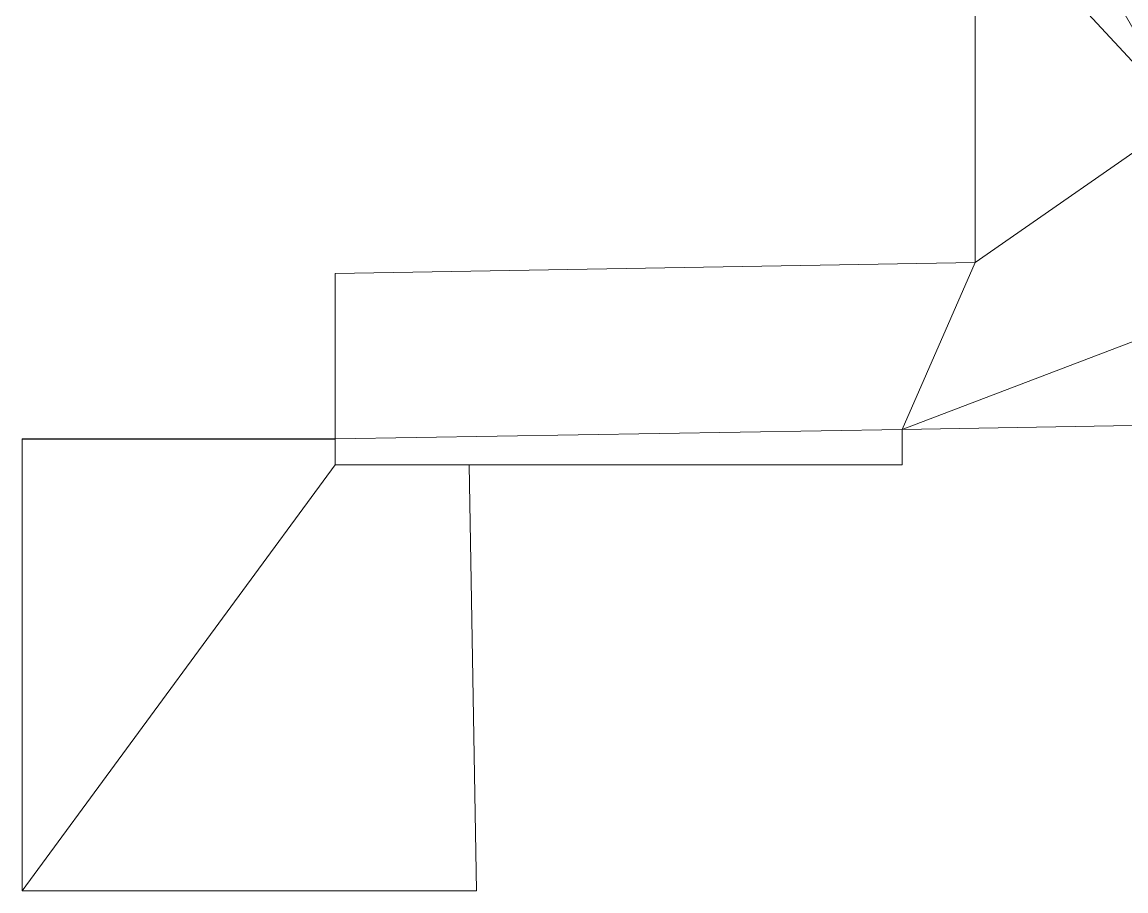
# Model space of a CAD drawing. Header units: inches. Extents: x -103556 to 1920310, y -1393088 to 690320.
# Drawn here: x -57609 to 604011, y -1393088 to -872236 of the extents above; entities that cross this region are included whole.
import ezdxf

# ---------------------------------------------------------------- set-up
doc = ezdxf.new("R2010")
doc.units = ezdxf.units.IN
doc.header["$MEASUREMENT"] = 0
doc.layers.add('A-CLNG-SUSP', color=5, linetype='Continuous', lineweight=13)
doc.layers.add('A-WALL', color=2, linetype='Continuous', lineweight=13)

msp = doc.modelspace()

# ---------------------------------------------------------------- meshes
at = {"layer": 'A-CLNG-SUSP'}
mesh = msp.add_polyface(dxfattribs=at)
corners = [(422916, -684000, 64850), (422916, -822912, 64850), (493612, -822912, 64850), (493612, -794064, 64850), (513588, -794064, 64850), (513588, -1016360, 64850), (129983, -1023056, 64850), (129983, -1122168, 64850), (129983, -1137566, 64850), (469827, -1137566, 64850), (469827, -1116550, 64850), (1920310, -1091232, 64850), (1886767, 173467, 64850), (1626695, 173467, 64850), (1626695, 42707, 64850), (1767286, 46436, 64850), (1792691, -911443, 64850), (1637747, -911443, 64850), (1637747, -978259, 64850), (793892, -992989, 64850), (793892, -929205, 64850), (638852, -929205, 64850), (624249, 314010, 64850), (637952, 400524, 64850), (547043, 414922, 64850), (538121, 330039, 64850), (507210, 330039, 64850), (507210, -700617, 64850), (486370, -700617, 64850), (486370, -624825, 64850), (181712, -624825, 64850), (181712, -684000, 64850)]
mesh.append_faces([[corners[k] for k in face] for face in [(0, 29, 30, 31)]], dxfattribs={"vtx0": -1})
mesh.append_faces([[corners[k] for k in face] for face in [(3, 28, 0)]], dxfattribs={"vtx0": -1, "vtx1": -1, "vtx2": -1})
mesh.append_faces([[corners[k] for k in face] for face in [(5, 10, 19, 21)]], dxfattribs={"vtx0": -1, "vtx1": -1, "vtx2": -1, "vtx3": -1})
mesh.append_faces([[corners[k] for k in face] for face in [(0, 28, 29), (12, 15, 16, 11), (11, 18, 19, 10)]], dxfattribs={"vtx0": -1, "vtx2": -1})
mesh.append_faces([[corners[k] for k in face] for face in [(22, 25, 26, 27), (10, 5, 6, 7)]], dxfattribs={"vtx0": -1, "vtx3": -1})
mesh.append_faces([[corners[k] for k in face] for face in [(20, 21, 19)]], dxfattribs={"vtx1": -1})
mesh.append_faces([[corners[k] for k in face] for face in [(4, 5, 21)]], dxfattribs={"vtx1": -1, "vtx2": -1})
mesh.append_faces([[corners[k] for k in face] for face in [(21, 22, 27, 4)]], dxfattribs={"vtx1": -1, "vtx2": -1, "vtx3": -1})
mesh.append_faces([[corners[k] for k in face] for face in [(27, 28, 3, 4)]], dxfattribs={"vtx1": -1, "vtx3": -1})
mesh.append_faces([[corners[k] for k in face] for face in [(23, 24, 25, 22), (13, 14, 15, 12), (1, 2, 3, 0)]], dxfattribs={"vtx2": -1})
mesh.append_faces([[corners[k] for k in face] for face in [(16, 17, 18, 11)]], dxfattribs={"vtx2": -1, "vtx3": -1})
mesh.append_faces([[corners[k] for k in face] for face in [(7, 8, 9, 10)]], dxfattribs={"vtx3": -1})
mesh = msp.add_polyface(dxfattribs=at)
corners = [(422916, -684000, 64848), (181712, -684000, 64848), (181712, -624825, 64848), (486370, -624825, 64848), (486370, -700617, 64848), (507210, -700617, 64848), (507210, 330039, 64848), (538121, 330039, 64848), (547043, 414922, 64848), (637952, 400524, 64848), (624249, 314010, 64848), (638852, -929205, 64848), (793892, -929205, 64848), (793892, -992989, 64848), (1637747, -978259, 64848), (1637747, -911443, 64848), (1792691, -911443, 64848), (1767286, 46436, 64848), (1626695, 42707, 64848), (1626695, 173467, 64848), (1886767, 173467, 64848), (1920310, -1091232, 64848), (469827, -1116550, 64848), (469827, -1137566, 64848), (129983, -1137566, 64848), (129983, -1122168, 64848), (129983, -1023056, 64848), (513588, -1016360, 64848), (513588, -794064, 64848), (493612, -794064, 64848), (493612, -822912, 64848), (422916, -822912, 64848)]
mesh.append_faces([[corners[k] for k in face] for face in [(16, 21, 14, 15)]], dxfattribs={"vtx0": -1, "vtx1": -1})
mesh.append_faces([[corners[k] for k in face] for face in [(29, 0, 4), (11, 28, 5)]], dxfattribs={"vtx0": -1, "vtx1": -1, "vtx2": -1})
mesh.append_faces([[corners[k] for k in face] for face in [(13, 22, 27, 11)]], dxfattribs={"vtx0": -1, "vtx1": -1, "vtx2": -1, "vtx3": -1})
mesh.append_faces([[corners[k] for k in face] for face in [(29, 4, 5, 28), (0, 3, 4)]], dxfattribs={"vtx0": -1, "vtx2": -1})
mesh.append_faces([[corners[k] for k in face] for face in [(22, 25, 26, 27)]], dxfattribs={"vtx0": -1, "vtx3": -1})
mesh.append_faces([[corners[k] for k in face] for face in [(2, 3, 0, 1)]], dxfattribs={"vtx1": -1})
mesh.append_faces([[corners[k] for k in face] for face in [(27, 28, 11), (6, 7, 10)]], dxfattribs={"vtx1": -1, "vtx2": -1})
mesh.append_faces([[corners[k] for k in face] for face in [(13, 14, 21, 22), (10, 11, 5, 6), (20, 21, 16, 17)]], dxfattribs={"vtx1": -1, "vtx3": -1})
mesh.append_faces([[corners[k] for k in face] for face in [(23, 24, 25, 22), (11, 12, 13)]], dxfattribs={"vtx2": -1})
mesh.append_faces([[corners[k] for k in face] for face in [(29, 30, 31, 0), (17, 18, 19, 20), (7, 8, 9, 10)]], dxfattribs={"vtx3": -1})
mesh = msp.add_polyface(dxfattribs=at)
corners = [(513588, -1016360, 64850), (513588, -794064, 64850), (513588, -794064, 64848), (513588, -1016360, 64848)]
mesh.append_faces([[corners[k] for k in face] for face in [(0, 1, 2, 3)]])
mesh = msp.add_polyface(dxfattribs=at)
corners = [(129983, -1023056, 64850), (513588, -1016360, 64850), (513588, -1016360, 64848), (129983, -1023056, 64848)]
mesh.append_faces([[corners[k] for k in face] for face in [(0, 1, 2, 3)]])
mesh = msp.add_polyface(dxfattribs=at)
corners = [(129983, -1122168, 64850), (129983, -1023056, 64850), (129983, -1023056, 64848), (129983, -1122168, 64848)]
mesh.append_faces([[corners[k] for k in face] for face in [(0, 1, 2, 3)]])
mesh = msp.add_polyface(dxfattribs=at)
corners = [(1920310, -1091232, 64850), (469827, -1116550, 64850), (469827, -1116550, 64848), (1920310, -1091232, 64848)]
mesh.append_faces([[corners[k] for k in face] for face in [(0, 1, 2, 3)]])
mesh = msp.add_polyface(dxfattribs=at)
corners = [(469827, -1116550, 64850), (469827, -1137566, 64850), (469827, -1137566, 64848), (469827, -1116550, 64848)]
mesh.append_faces([[corners[k] for k in face] for face in [(0, 1, 2, 3)]])
mesh = msp.add_polyface(dxfattribs=at)
corners = [(129983, -1122168, 132866), (-57609, -1122168, 132866), (-57609, -1393088, 132866), (214799, -1393088, 132866), (210339, -1137566, 132866), (129983, -1137566, 132866)]
mesh.append_faces([[corners[k] for k in face] for face in [(1, 2, 5, 0)]], dxfattribs={"vtx1": -1})
mesh.append_faces([[corners[k] for k in face] for face in [(3, 4, 5, 2)]], dxfattribs={"vtx2": -1})
mesh = msp.add_polyface(dxfattribs=at)
corners = [(129983, -1122168, 132864), (129983, -1137566, 132864), (210339, -1137566, 132864), (214799, -1393088, 132864), (-57609, -1393088, 132864), (-57609, -1122168, 132864)]
mesh.append_faces([[corners[k] for k in face] for face in [(1, 4, 5, 0)]], dxfattribs={"vtx0": -1})
mesh.append_faces([[corners[k] for k in face] for face in [(3, 4, 1, 2)]], dxfattribs={"vtx1": -1})
mesh = msp.add_polyface(dxfattribs=at)
corners = [(-57609, -1122168, 132866), (129983, -1122168, 132866), (129983, -1122168, 132864), (-57609, -1122168, 132864)]
mesh.append_faces([[corners[k] for k in face] for face in [(0, 1, 2, 3)]])
mesh = msp.add_polyface(dxfattribs=at)
corners = [(-57609, -1393088, 132866), (-57609, -1122168, 132866), (-57609, -1122168, 132864), (-57609, -1393088, 132864)]
mesh.append_faces([[corners[k] for k in face] for face in [(0, 1, 2, 3)]])
mesh = msp.add_polyface(dxfattribs=at)
corners = [(129983, -1137566, 64850), (129983, -1122168, 64850), (129983, -1122168, 64848), (129983, -1137566, 64848)]
mesh.append_faces([[corners[k] for k in face] for face in [(0, 1, 2, 3)]])
mesh = msp.add_polyface(dxfattribs=at)
corners = [(129983, -1122168, 132866), (129983, -1137566, 132866), (129983, -1137566, 132864), (129983, -1122168, 132864)]
mesh.append_faces([[corners[k] for k in face] for face in [(0, 1, 2, 3)]])
mesh = msp.add_polyface(dxfattribs=at)
corners = [(469827, -1137566, 64850), (129983, -1137566, 64850), (129983, -1137566, 64848), (469827, -1137566, 64848)]
mesh.append_faces([[corners[k] for k in face] for face in [(0, 1, 2, 3)]])
mesh = msp.add_polyface(dxfattribs=at)
corners = [(129983, -1137566, 132866), (210339, -1137566, 132866), (210339, -1137566, 132864), (129983, -1137566, 132864)]
mesh.append_faces([[corners[k] for k in face] for face in [(0, 1, 2, 3)]])
mesh = msp.add_polyface(dxfattribs=at)
corners = [(210339, -1137566, 132866), (214799, -1393088, 132866), (214799, -1393088, 132864), (210339, -1137566, 132864)]
mesh.append_faces([[corners[k] for k in face] for face in [(0, 1, 2, 3)]])
mesh = msp.add_polyface(dxfattribs=at)
corners = [(214799, -1393088, 132866), (-57609, -1393088, 132866), (-57609, -1393088, 132864), (214799, -1393088, 132864)]
mesh.append_faces([[corners[k] for k in face] for face in [(0, 1, 2, 3)]])
at = {"layer": 'A-WALL'}
mesh = msp.add_polyface(dxfattribs=at)
corners = [(513580, -794072, -60960), (513580, -1016352, -60960), (513580, -1016360, -60960), (513580, -1016360, 64752), (513580, -1016352, 64752), (513580, -794072, 64752)]
mesh.append_faces([[corners[k] for k in face] for face in [(3, 4, 1, 2)]], dxfattribs={"vtx1": -1})
mesh.append_faces([[corners[k] for k in face] for face in [(4, 5, 0, 1)]], dxfattribs={"vtx3": -1})
mesh = msp.add_polyface(dxfattribs=at)
corners = [(513580, -1016360, -60960), (513580, -1016352, -60960), (513580, -794072, -60960), (513588, -794072, -60960), (513588, -1016360, -60960)]
mesh.append_faces([[corners[k] for k in face] for face in [(0, 1, 4), (3, 4, 1, 2)]], dxfattribs={"vtx1": -1})
mesh = msp.add_polyface(dxfattribs=at)
corners = [(513580, -794072, 64752), (513580, -1016352, 64752), (513580, -1016360, 64752), (513588, -1016360, 64752), (513588, -794072, 64752)]
mesh.append_faces([[corners[k] for k in face] for face in [(1, 2, 3), (4, 0, 1, 3)]], dxfattribs={"vtx2": -1})
mesh = msp.add_polyface(dxfattribs=at)
corners = [(513588, -794072, -60960), (513588, -794072, 64752), (513588, -1016360, 64752), (513588, -1016360, -60960)]
mesh.append_faces([[corners[k] for k in face] for face in [(2, 3, 0, 1)]])
mesh = msp.add_polyface(dxfattribs=at)
corners = [(513580, -1016352, -60960), (129975, -1023048, -60960), (129975, -1023048, 64752), (513580, -1016352, 64752)]
mesh.append_faces([[corners[k] for k in face] for face in [(2, 3, 0, 1)]])
mesh = msp.add_polyface(dxfattribs=at)
corners = [(129975, -1023048, -60960), (513580, -1016352, -60960), (513580, -1016360, -60960), (129983, -1023056, -60960), (129975, -1023056, -60960)]
mesh.append_faces([[corners[k] for k in face] for face in [(0, 1, 3, 4), (2, 3, 1)]], dxfattribs={"vtx1": -1})
mesh = msp.add_polyface(dxfattribs=at)
corners = [(513580, -1016352, 64752), (129975, -1023048, 64752), (129975, -1023056, 64752), (129983, -1023056, 64752), (513580, -1016360, 64752)]
mesh.append_faces([[corners[k] for k in face] for face in [(3, 1, 2)]], dxfattribs={"vtx0": -1})
mesh.append_faces([[corners[k] for k in face] for face in [(0, 1, 3, 4)]], dxfattribs={"vtx1": -1})
mesh = msp.add_polyface(dxfattribs=at)
corners = [(513580, -1016360, -60960), (513580, -1016360, 64752), (129983, -1023056, 64752), (129975, -1023056, 64752), (129975, -1023056, -60960), (129983, -1023056, -60960)]
mesh.append_faces([[corners[k] for k in face] for face in [(2, 3, 4, 5), (5, 0, 1, 2)]], dxfattribs={"vtx3": -1})
mesh = msp.add_polyface(dxfattribs=at)
corners = [(513580, -1016352, -60960), (513580, -1016352, 64752), (513580, -1016360, 64752), (513580, -1016360, -60960)]
mesh.append_faces([[corners[k] for k in face] for face in [(3, 0, 1, 2)]])
mesh = msp.add_polyface(dxfattribs=at)
corners = [(513580, -1016360, 64752), (513580, -1016360, -60960), (513588, -1016360, -60960), (513588, -1016360, 64752)]
mesh.append_faces([[corners[k] for k in face] for face in [(0, 1, 2, 3)]])
mesh = msp.add_polyface(dxfattribs=at)
corners = [(129975, -1023048, 64752), (129975, -1023048, -60960), (129975, -1023056, -60960), (129975, -1023056, 64752)]
mesh.append_faces([[corners[k] for k in face] for face in [(0, 1, 2, 3)]])
mesh = msp.add_polyface(dxfattribs=at)
corners = [(129975, -1023056, -60960), (129975, -1122168, -60960), (129975, -1122176, -60960), (129975, -1122176, 64752), (129975, -1122168, 64752), (129975, -1023056, 64752)]
mesh.append_faces([[corners[k] for k in face] for face in [(5, 0, 1, 4), (2, 3, 4, 1)]], dxfattribs={"vtx2": -1})
mesh = msp.add_polyface(dxfattribs=at)
corners = [(129975, -1122176, -60960), (129975, -1122168, -60960), (129975, -1023056, -60960), (129983, -1023056, -60960), (129983, -1122176, -60960)]
mesh.append_faces([[corners[k] for k in face] for face in [(0, 1, 4), (3, 4, 1, 2)]], dxfattribs={"vtx1": -1})
mesh = msp.add_polyface(dxfattribs=at)
corners = [(129975, -1023056, 64752), (129975, -1122168, 64752), (129975, -1122176, 64752), (129983, -1122176, 64752), (129983, -1122168, 64752), (129983, -1023056, 64752)]
mesh.append_faces([[corners[k] for k in face] for face in [(0, 1, 4, 5)]], dxfattribs={"vtx1": -1})
mesh.append_faces([[corners[k] for k in face] for face in [(1, 2, 3, 4)]], dxfattribs={"vtx3": -1})
mesh = msp.add_polyface(dxfattribs=at)
corners = [(129975, -1023056, -60960), (129975, -1023056, 64752), (129983, -1023056, 64752), (129983, -1023056, -60960)]
mesh.append_faces([[corners[k] for k in face] for face in [(3, 0, 1, 2)]])
mesh = msp.add_polyface(dxfattribs=at)
corners = [(129983, -1023056, -60960), (129983, -1023056, 64752), (129983, -1122168, 64752), (129983, -1122176, 64752), (129983, -1122176, -60960)]
mesh.append_faces([[corners[k] for k in face] for face in [(3, 4, 2)]], dxfattribs={"vtx1": -1})
mesh.append_faces([[corners[k] for k in face] for face in [(0, 1, 2, 4)]], dxfattribs={"vtx2": -1})
mesh = msp.add_polyface(dxfattribs=at)
corners = [(469827, -1116542, -60960), (469827, -1116542, 64752), (1920302, -1091224, 64752), (1920310, -1091224, 64752), (1920310, -1091224, -60960), (1920302, -1091224, -60960)]
mesh.append_faces([[corners[k] for k in face] for face in [(1, 2, 5, 0)]], dxfattribs={"vtx1": -1})
mesh.append_faces([[corners[k] for k in face] for face in [(3, 4, 5, 2)]], dxfattribs={"vtx2": -1})
mesh = msp.add_polyface(dxfattribs=at)
corners = [(1920310, -1091232, -60960), (469827, -1116550, -60960), (469827, -1116542, -60960), (1920302, -1091224, -60960), (1920310, -1091224, -60960)]
mesh.append_faces([[corners[k] for k in face] for face in [(3, 1, 2)]], dxfattribs={"vtx0": -1})
mesh.append_faces([[corners[k] for k in face] for face in [(0, 1, 3, 4)]], dxfattribs={"vtx1": -1})
mesh = msp.add_polyface(dxfattribs=at)
corners = [(469827, -1116550, 64752), (1920310, -1091232, 64752), (1920310, -1091224, 64752), (1920302, -1091224, 64752), (469827, -1116542, 64752)]
mesh.append_faces([[corners[k] for k in face] for face in [(0, 1, 3, 4), (2, 3, 1)]], dxfattribs={"vtx1": -1})
mesh = msp.add_polyface(dxfattribs=at)
corners = [(469827, -1116550, -60960), (1920310, -1091232, -60960), (1920310, -1091232, 64752), (469827, -1116550, 64752)]
mesh.append_faces([[corners[k] for k in face] for face in [(2, 3, 0, 1)]])
mesh = msp.add_polyface(dxfattribs=at)
corners = [(469827, -1116542, -60960), (469827, -1116550, -60960), (469827, -1137566, -60960), (469819, -1137566, -60960), (469819, -1116543, -60960)]
mesh.append_faces([[corners[k] for k in face] for face in [(1, 4, 0)]], dxfattribs={"vtx0": -1})
mesh.append_faces([[corners[k] for k in face] for face in [(3, 4, 1, 2)]], dxfattribs={"vtx1": -1})
mesh = msp.add_polyface(dxfattribs=at)
corners = [(469827, -1137566, 64752), (469827, -1116550, 64752), (469827, -1116542, 64752), (469819, -1116543, 64752), (469819, -1137566, 64752)]
mesh.append_faces([[corners[k] for k in face] for face in [(1, 4, 0)]], dxfattribs={"vtx0": -1})
mesh.append_faces([[corners[k] for k in face] for face in [(3, 4, 1, 2)]], dxfattribs={"vtx1": -1})
mesh = msp.add_polyface(dxfattribs=at)
corners = [(469827, -1116542, 64752), (469827, -1116542, -60960), (469819, -1116543, -60960), (469819, -1116543, 64752)]
mesh.append_faces([[corners[k] for k in face] for face in [(0, 1, 2, 3)]])
mesh = msp.add_polyface(dxfattribs=at)
corners = [(469819, -1137566, -60960), (469819, -1137566, 64752), (469819, -1116543, 64752), (469819, -1116543, -60960)]
mesh.append_faces([[corners[k] for k in face] for face in [(2, 3, 0, 1)]])
mesh = msp.add_polyface(dxfattribs=at)
corners = [(469827, -1137566, -60960), (469827, -1116550, -60960), (469827, -1116542, -60960), (469827, -1116542, 64752), (469827, -1116550, 64752), (469827, -1137566, 64752)]
mesh.append_faces([[corners[k] for k in face] for face in [(2, 3, 4, 1)]], dxfattribs={"vtx2": -1})
mesh.append_faces([[corners[k] for k in face] for face in [(4, 5, 0, 1)]], dxfattribs={"vtx3": -1})
mesh = msp.add_polyface(dxfattribs=at)
corners = [(469827, -1116550, -60960), (469827, -1116550, 64752), (469827, -1116542, 64752), (469827, -1116542, -60960)]
mesh.append_faces([[corners[k] for k in face] for face in [(3, 0, 1, 2)]])
mesh = msp.add_polyface(dxfattribs=at)
corners = [(129975, -1122168, -60960), (-57609, -1122168, -60960), (-57609, -1122168, 132768), (129983, -1122168, 132768), (129983, -1122168, 64752), (129975, -1122168, 64752)]
mesh.append_faces([[corners[k] for k in face] for face in [(1, 2, 5, 0)]], dxfattribs={"vtx1": -1})
mesh.append_faces([[corners[k] for k in face] for face in [(3, 4, 5, 2)]], dxfattribs={"vtx2": -1})
mesh = msp.add_polyface(dxfattribs=at)
corners = [(-57609, -1122168, -60960), (129975, -1122168, -60960), (129975, -1122176, -60960), (-57601, -1122176, -60960), (-57609, -1122176, -60960)]
mesh.append_faces([[corners[k] for k in face] for face in [(0, 1, 3, 4), (2, 3, 1)]], dxfattribs={"vtx1": -1})
mesh = msp.add_polyface(dxfattribs=at)
corners = [(129983, -1122168, 132768), (-57609, -1122168, 132768), (-57609, -1122176, 132768), (-57601, -1122176, 132768), (129975, -1122176, 132768), (129983, -1122176, 132768)]
mesh.append_faces([[corners[k] for k in face] for face in [(3, 0, 1, 2), (0, 3, 4, 5)]], dxfattribs={"vtx0": -1})
mesh = msp.add_polyface(dxfattribs=at)
corners = [(-57609, -1122168, 132768), (-57609, -1122168, -60960), (-57609, -1122176, -60960), (-57609, -1122176, 132768)]
mesh.append_faces([[corners[k] for k in face] for face in [(0, 1, 2, 3)]])
mesh = msp.add_polyface(dxfattribs=at)
corners = [(129975, -1122176, -60960), (129975, -1122176, 64752), (129983, -1122176, 64752), (129983, -1122176, 132768), (129975, -1122176, 132768), (-57601, -1122176, 132768), (-57609, -1122176, 132768), (-57609, -1122176, -60960), (-57601, -1122176, -60960)]
mesh.append_faces([[corners[k] for k in face] for face in [(1, 5, 8, 0)]], dxfattribs={"vtx0": -1, "vtx1": -1})
mesh.append_faces([[corners[k] for k in face] for face in [(1, 4, 5)]], dxfattribs={"vtx0": -1, "vtx2": -1})
mesh.append_faces([[corners[k] for k in face] for face in [(6, 7, 8, 5), (2, 3, 4, 1)]], dxfattribs={"vtx2": -1})
mesh = msp.add_polyface(dxfattribs=at)
corners = [(-57609, -1122176, -60960), (-57609, -1393088, -60960), (-57609, -1393088, 132768), (-57609, -1122176, 132768)]
mesh.append_faces([[corners[k] for k in face] for face in [(3, 0, 1, 2)]])
mesh = msp.add_polyface(dxfattribs=at)
corners = [(-57609, -1393088, -60960), (-57609, -1122176, -60960), (-57601, -1122176, -60960), (-57601, -1393080, -60960), (-57601, -1393088, -60960)]
mesh.append_faces([[corners[k] for k in face] for face in [(0, 1, 3, 4), (2, 3, 1)]], dxfattribs={"vtx1": -1})
mesh = msp.add_polyface(dxfattribs=at)
corners = [(-57609, -1122176, 132768), (-57609, -1393088, 132768), (-57601, -1393088, 132768), (-57601, -1393080, 132768), (-57601, -1122176, 132768)]
mesh.append_faces([[corners[k] for k in face] for face in [(3, 0, 1, 2)]], dxfattribs={"vtx0": -1})
mesh.append_faces([[corners[k] for k in face] for face in [(3, 4, 0)]], dxfattribs={"vtx2": -1})
mesh = msp.add_polyface(dxfattribs=at)
corners = [(-57609, -1122176, -60960), (-57609, -1122176, 132768), (-57601, -1122176, 132768), (-57601, -1122176, -60960)]
mesh.append_faces([[corners[k] for k in face] for face in [(3, 0, 1, 2)]])
mesh = msp.add_polyface(dxfattribs=at)
corners = [(-57601, -1122176, -60960), (-57601, -1122176, 132768), (-57601, -1393080, 132768), (-57601, -1393088, 132768), (-57601, -1393088, -60960), (-57601, -1393080, -60960)]
mesh.append_faces([[corners[k] for k in face] for face in [(2, 3, 4, 5), (5, 0, 1, 2)]], dxfattribs={"vtx3": -1})
mesh = msp.add_polyface(dxfattribs=at)
corners = [(129983, -1122168, 64752), (129983, -1122176, 64752), (129975, -1122176, 64752), (129975, -1122168, 64752)]
mesh.append_faces([[corners[k] for k in face] for face in [(1, 2, 3, 0)]])
mesh = msp.add_polyface(dxfattribs=at)
corners = [(129975, -1122168, -60960), (129975, -1122168, 64752), (129975, -1122176, 64752), (129975, -1122176, -60960)]
mesh.append_faces([[corners[k] for k in face] for face in [(3, 0, 1, 2)]])
mesh = msp.add_polyface(dxfattribs=at)
corners = [(129975, -1122176, 64752), (129975, -1122176, -60960), (129983, -1122176, -60960), (129983, -1122176, 64752)]
mesh.append_faces([[corners[k] for k in face] for face in [(0, 1, 2, 3)]])
mesh = msp.add_polyface(dxfattribs=at)
corners = [(129975, -1137566, -60960), (129975, -1137566, 132768), (129975, -1122176, 132768), (129975, -1122176, 64752), (129975, -1122176, -60960)]
mesh.append_faces([[corners[k] for k in face] for face in [(3, 1, 2)]], dxfattribs={"vtx0": -1})
mesh.append_faces([[corners[k] for k in face] for face in [(0, 1, 3, 4)]], dxfattribs={"vtx1": -1})
mesh = msp.add_polyface(dxfattribs=at)
corners = [(129983, -1122176, -60960), (129983, -1137566, -60960), (129975, -1137566, -60960), (129975, -1122176, -60960)]
mesh.append_faces([[corners[k] for k in face] for face in [(0, 1, 2, 3)]])
mesh = msp.add_polyface(dxfattribs=at)
corners = [(129983, -1137566, 132768), (129983, -1122176, 132768), (129975, -1122176, 132768), (129975, -1137566, 132768)]
mesh.append_faces([[corners[k] for k in face] for face in [(0, 1, 2, 3)]])
mesh = msp.add_polyface(dxfattribs=at)
corners = [(129983, -1122176, 132768), (129983, -1122176, 64752), (129983, -1122176, -60960), (129975, -1122176, -60960), (129975, -1122176, 64752), (129975, -1122176, 132768)]
mesh.append_faces([[corners[k] for k in face] for face in [(2, 3, 4, 1)]], dxfattribs={"vtx2": -1})
mesh.append_faces([[corners[k] for k in face] for face in [(4, 5, 0, 1)]], dxfattribs={"vtx3": -1})
mesh = msp.add_polyface(dxfattribs=at)
corners = [(129983, -1122168, 64752), (129983, -1122168, 132768), (129983, -1122176, 132768), (129983, -1122176, 64752)]
mesh.append_faces([[corners[k] for k in face] for face in [(1, 2, 3, 0)]])
mesh = msp.add_polyface(dxfattribs=at)
corners = [(129983, -1137566, -60960), (129983, -1122176, -60960), (129983, -1122176, 64752), (129983, -1122176, 132768), (129983, -1137566, 132768)]
mesh.append_faces([[corners[k] for k in face] for face in [(2, 4, 0, 1)]], dxfattribs={"vtx0": -1})
mesh.append_faces([[corners[k] for k in face] for face in [(2, 3, 4)]], dxfattribs={"vtx2": -1})
mesh = msp.add_polyface(dxfattribs=at)
corners = [(210331, -1137566, -60960), (129983, -1137566, -60960), (129975, -1137566, -60960), (129975, -1137566, 132768), (129983, -1137566, 132768), (210331, -1137566, 132768)]
mesh.append_faces([[corners[k] for k in face] for face in [(3, 4, 1, 2)]], dxfattribs={"vtx1": -1})
mesh.append_faces([[corners[k] for k in face] for face in [(5, 0, 1, 4)]], dxfattribs={"vtx2": -1})
mesh = msp.add_polyface(dxfattribs=at)
corners = [(129975, -1137566, -60960), (129983, -1137566, -60960), (210331, -1137566, -60960), (210331, -1137574, -60960), (129975, -1137574, -60960)]
mesh.append_faces([[corners[k] for k in face] for face in [(0, 1, 4), (3, 4, 1, 2)]], dxfattribs={"vtx1": -1})
mesh = msp.add_polyface(dxfattribs=at)
corners = [(210331, -1137566, 132768), (129983, -1137566, 132768), (129975, -1137566, 132768), (129975, -1137574, 132768), (210331, -1137574, 132768)]
mesh.append_faces([[corners[k] for k in face] for face in [(1, 2, 3), (4, 0, 1, 3)]], dxfattribs={"vtx2": -1})
mesh = msp.add_polyface(dxfattribs=at)
corners = [(129975, -1137566, 132768), (129975, -1137566, -60960), (129975, -1137574, -60960), (129975, -1137574, 132768)]
mesh.append_faces([[corners[k] for k in face] for face in [(0, 1, 2, 3)]])
mesh = msp.add_polyface(dxfattribs=at)
corners = [(129983, -1137566, -60960), (129983, -1137566, 132768), (129975, -1137566, 132768), (129975, -1137566, -60960)]
mesh.append_faces([[corners[k] for k in face] for face in [(3, 0, 1, 2)]])
mesh = msp.add_polyface(dxfattribs=at)
corners = [(210331, -1137574, -60960), (210331, -1137574, 132768), (129975, -1137574, 132768), (129975, -1137574, -60960)]
mesh.append_faces([[corners[k] for k in face] for face in [(1, 2, 3, 0)]])
mesh = msp.add_polyface(dxfattribs=at)
corners = [(214791, -1393080, -60960), (214791, -1393080, 132768), (210331, -1137574, 132768), (210331, -1137566, 132768), (210331, -1137566, -60960), (210331, -1137574, -60960)]
mesh.append_faces([[corners[k] for k in face] for face in [(2, 3, 4, 5), (5, 0, 1, 2)]], dxfattribs={"vtx3": -1})
mesh = msp.add_polyface(dxfattribs=at)
corners = [(210339, -1137566, -60960), (210339, -1137574, -60960), (214799, -1393080, -60960), (214791, -1393080, -60960), (210331, -1137574, -60960), (210331, -1137566, -60960)]
mesh.append_faces([[corners[k] for k in face] for face in [(0, 1, 4, 5)]], dxfattribs={"vtx1": -1})
mesh.append_faces([[corners[k] for k in face] for face in [(1, 2, 3, 4)]], dxfattribs={"vtx3": -1})
mesh = msp.add_polyface(dxfattribs=at)
corners = [(214799, -1393080, 132768), (210339, -1137566, 132768), (210331, -1137566, 132768), (210331, -1137574, 132768), (214791, -1393080, 132768)]
mesh.append_faces([[corners[k] for k in face] for face in [(0, 1, 3, 4), (2, 3, 1)]], dxfattribs={"vtx1": -1})
mesh = msp.add_polyface(dxfattribs=at)
corners = [(210339, -1137566, -60960), (210331, -1137566, -60960), (210331, -1137566, 132768), (210339, -1137566, 132768), (210339, -1137566, 64752)]
mesh.append_faces([[corners[k] for k in face] for face in [(4, 2, 3)]], dxfattribs={"vtx0": -1})
mesh.append_faces([[corners[k] for k in face] for face in [(1, 2, 4, 0)]], dxfattribs={"vtx1": -1})
mesh = msp.add_polyface(dxfattribs=at)
corners = [(210331, -1137566, -60960), (210331, -1137566, 132768), (210331, -1137574, 132768), (210331, -1137574, -60960)]
mesh.append_faces([[corners[k] for k in face] for face in [(3, 0, 1, 2)]])
mesh = msp.add_polyface(dxfattribs=at)
corners = [(214799, -1393080, -60960), (210339, -1137574, -60960), (210339, -1137566, -60960), (210339, -1137566, 64752), (210339, -1137566, 132768), (214799, -1393080, 132768)]
mesh.append_faces([[corners[k] for k in face] for face in [(3, 0, 1)]], dxfattribs={"vtx0": -1, "vtx2": -1})
mesh.append_faces([[corners[k] for k in face] for face in [(5, 0, 3, 4), (2, 3, 1)]], dxfattribs={"vtx1": -1})
mesh = msp.add_polyface(dxfattribs=at)
corners = [(210339, -1137566, -60960), (210339, -1137566, 64752), (469819, -1137566, 64752), (469827, -1137566, 64752), (469827, -1137566, -60960), (469819, -1137566, -60960)]
mesh.append_faces([[corners[k] for k in face] for face in [(2, 3, 4, 5), (5, 0, 1, 2)]], dxfattribs={"vtx3": -1})
mesh = msp.add_polyface(dxfattribs=at)
corners = [(469827, -1137574, -60960), (210339, -1137574, -60960), (210339, -1137566, -60960), (469819, -1137566, -60960), (469827, -1137566, -60960)]
mesh.append_faces([[corners[k] for k in face] for face in [(0, 1, 3, 4), (2, 3, 1)]], dxfattribs={"vtx1": -1})
mesh = msp.add_polyface(dxfattribs=at)
corners = [(210339, -1137574, 64752), (469827, -1137574, 64752), (469827, -1137566, 64752), (469819, -1137566, 64752), (210339, -1137566, 64752)]
mesh.append_faces([[corners[k] for k in face] for face in [(0, 1, 3, 4), (2, 3, 1)]], dxfattribs={"vtx1": -1})
mesh = msp.add_polyface(dxfattribs=at)
corners = [(210339, -1137574, -60960), (210339, -1137574, 64752), (210339, -1137566, 64752), (210339, -1137566, -60960)]
mesh.append_faces([[corners[k] for k in face] for face in [(3, 0, 1, 2)]])
mesh = msp.add_polyface(dxfattribs=at)
corners = [(210339, -1137574, -60960), (469827, -1137574, -60960), (469827, -1137574, 64752), (210339, -1137574, 64752)]
mesh.append_faces([[corners[k] for k in face] for face in [(3, 0, 1, 2)]])
mesh = msp.add_polyface(dxfattribs=at)
corners = [(469827, -1137566, -60960), (469827, -1137566, 64752), (469819, -1137566, 64752), (469819, -1137566, -60960)]
mesh.append_faces([[corners[k] for k in face] for face in [(3, 0, 1, 2)]])
mesh = msp.add_polyface(dxfattribs=at)
corners = [(469827, -1137574, 64752), (469827, -1137574, -60960), (469827, -1137566, -60960), (469827, -1137566, 64752)]
mesh.append_faces([[corners[k] for k in face] for face in [(0, 1, 2, 3)]])
mesh = msp.add_polyface(dxfattribs=at)
corners = [(-57609, -1393088, 132768), (-57609, -1393088, -60960), (-57601, -1393088, -60960), (-57601, -1393088, 132768)]
mesh.append_faces([[corners[k] for k in face] for face in [(0, 1, 2, 3)]])
mesh = msp.add_polyface(dxfattribs=at)
corners = [(-57601, -1393080, -60960), (-57601, -1393080, 132768), (214791, -1393080, 132768), (214799, -1393080, 132768), (214799, -1393080, -60960), (214791, -1393080, -60960)]
mesh.append_faces([[corners[k] for k in face] for face in [(2, 3, 4, 5), (5, 0, 1, 2)]], dxfattribs={"vtx3": -1})
mesh = msp.add_polyface(dxfattribs=at)
corners = [(214799, -1393088, -60960), (-57601, -1393088, -60960), (-57601, -1393080, -60960), (214791, -1393080, -60960), (214799, -1393080, -60960)]
mesh.append_faces([[corners[k] for k in face] for face in [(0, 1, 3, 4), (2, 3, 1)]], dxfattribs={"vtx1": -1})
mesh = msp.add_polyface(dxfattribs=at)
corners = [(-57601, -1393088, 132768), (214799, -1393088, 132768), (214799, -1393080, 132768), (214791, -1393080, 132768), (-57601, -1393080, 132768)]
mesh.append_faces([[corners[k] for k in face] for face in [(3, 0, 1, 2)]], dxfattribs={"vtx0": -1})
mesh.append_faces([[corners[k] for k in face] for face in [(3, 4, 0)]], dxfattribs={"vtx2": -1})
mesh = msp.add_polyface(dxfattribs=at)
corners = [(-57601, -1393088, -60960), (-57601, -1393088, 132768), (-57601, -1393080, 132768), (-57601, -1393080, -60960)]
mesh.append_faces([[corners[k] for k in face] for face in [(3, 0, 1, 2)]])
mesh = msp.add_polyface(dxfattribs=at)
corners = [(-57601, -1393088, -60960), (214799, -1393088, -60960), (214799, -1393088, 132768), (-57601, -1393088, 132768)]
mesh.append_faces([[corners[k] for k in face] for face in [(3, 0, 1, 2)]])
mesh = msp.add_polyface(dxfattribs=at)
corners = [(214799, -1393080, -60960), (214799, -1393080, 132768), (214791, -1393080, 132768), (214791, -1393080, -60960)]
mesh.append_faces([[corners[k] for k in face] for face in [(3, 0, 1, 2)]])
mesh = msp.add_polyface(dxfattribs=at)
corners = [(214799, -1393088, 132768), (214799, -1393088, -60960), (214799, -1393080, -60960), (214799, -1393080, 132768)]
mesh.append_faces([[corners[k] for k in face] for face in [(0, 1, 2, 3)]])

doc.saveas('drawing.dxf')
